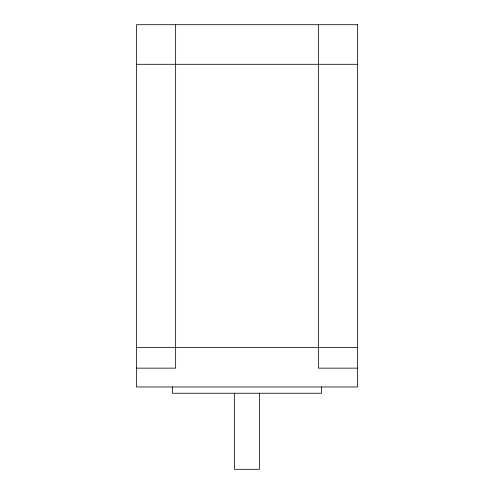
<?xml version="1.0" encoding="UTF-8"?>
<svg xmlns="http://www.w3.org/2000/svg" width="494" height="494" viewBox="0 0 494 494"><rect width="100%" height="100%" fill="white"/><g stroke="black" fill="none" stroke-linecap="round" stroke-linejoin="round"><path stroke-width="0.74" d="M136.437 64.3L357.563 64.3M136.437 347.368L357.563 347.368M136.437 368.147L175.642 368.147L175.642 24.7M357.563 368.147L318.358 368.147L318.358 24.7M321.619 386.969L321.619 393.243L172.381 393.243L172.381 386.969M259.449 393.243L259.449 469.3L234.551 469.3L234.551 393.243M357.563 24.7L136.437 24.7L136.437 386.969L357.563 386.969L357.563 24.7"/></g></svg>
